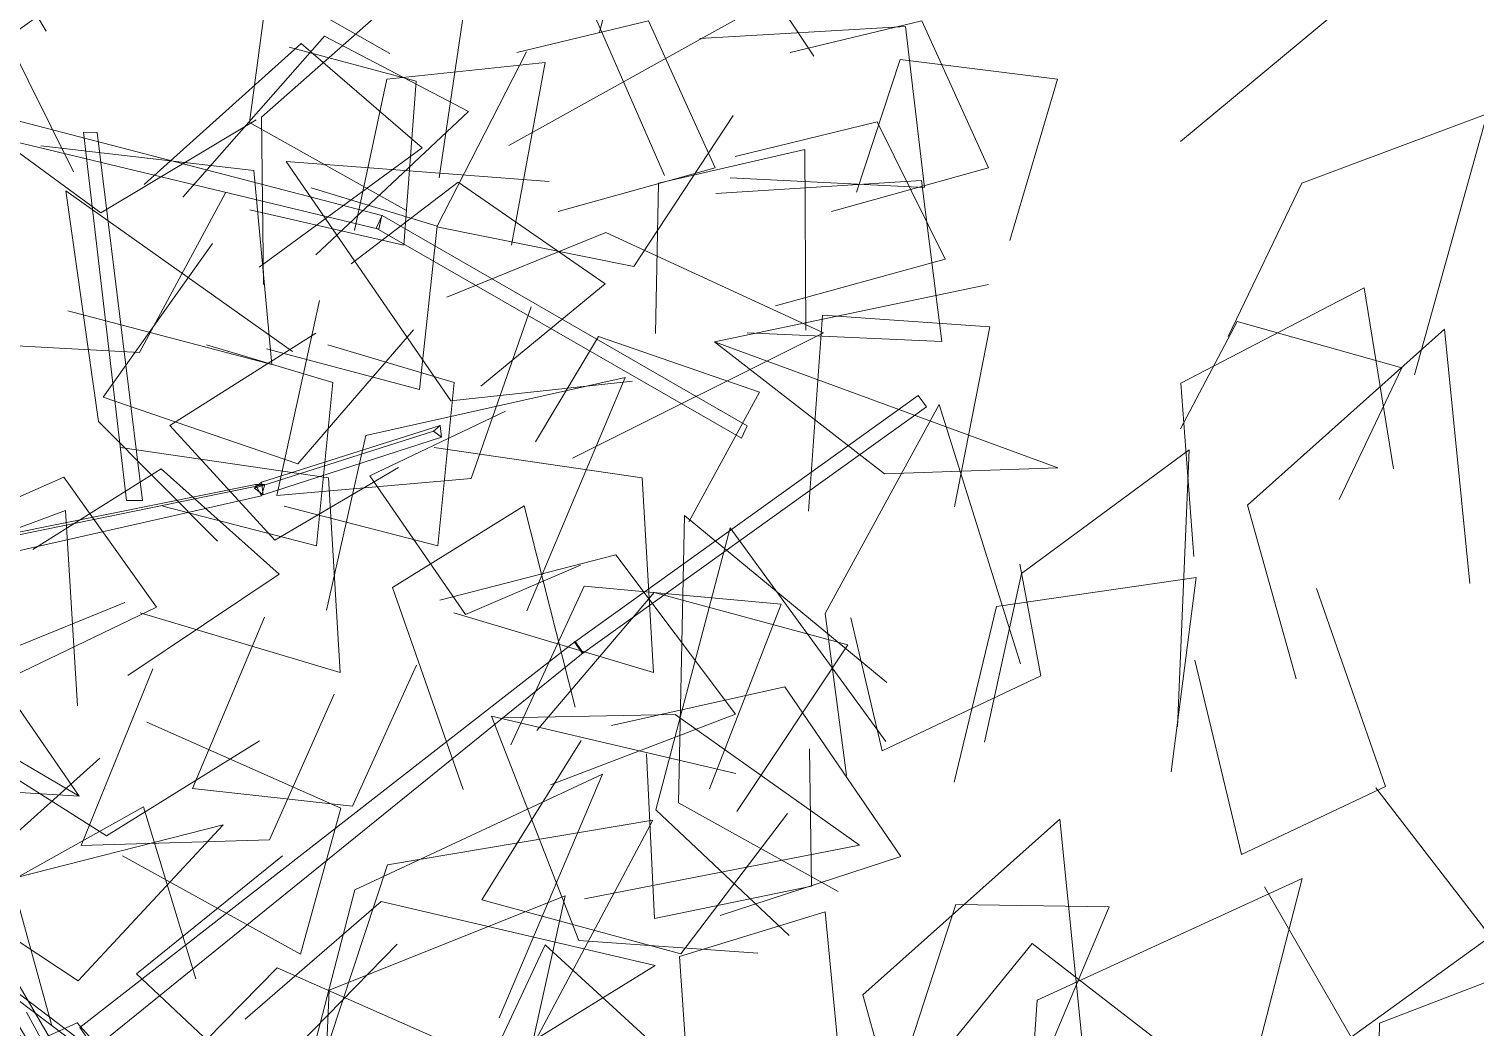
# Model space of a CAD drawing. Extents: x -191 to -12, y -149 to 43.
# Drawn here: x -90.3 to -38.1, y -71.9 to -35.9 of the extents above; entities that cross this region are included whole.
import ezdxf

# ---------------------------------------------------------------- set-up
doc = ezdxf.new("R2010")
doc.units = 0
doc.header["$LTSCALE"] = 96
doc.header["$MEASUREMENT"] = 0
doc.layers.add('A-FURN-MAIN-0', color=94, linetype='Continuous', lineweight=5)
doc.layers.add('A-FURN-MAIN-1', color=42, linetype='Continuous', lineweight=5)

msp = doc.modelspace()

# ---------------------------------------------------------------- linework, layer by layer
at = {"layer": 'A-FURN-MAIN-0'}
for points, invisible_edges in [([(-77.249, -36.796, 182.497), (-82.871, -33.6, 183.602), (-81.842, -26.321, 184.945)], 12), ([(-77.249, -36.796, 182.497), (-82.871, -33.6, 183.602), (-81.842, -26.321, 184.945)], 12), ([(-77.249, -36.796, 182.497), (-81.842, -26.321, 184.945), (-75.457, -29.129, 183.052)], 9), ([(-77.249, -36.796, 182.497), (-81.842, -26.321, 184.945), (-75.457, -29.129, 183.052)], 9), ([(-67.339, -41.204, 170.711), (-69.805, -35.537, 169.744), (-67.397, -28.672, 164.924)], 12), ([(-67.339, -41.204, 170.711), (-69.805, -35.537, 169.744), (-67.397, -28.672, 164.924)], 12), ([(-67.339, -41.204, 170.711), (-67.397, -28.672, 164.924), (-61.94, -36.898, 167.24)], 9), ([(-67.339, -41.204, 170.711), (-67.397, -28.672, 164.924), (-61.94, -36.898, 167.24)], 9), ([(-74.933, -35.884, 156.609), (-68.01, -29.566, 149.986), (-69.678, -36.03, 153.644)], 9), ([(-74.933, -35.884, 156.609), (-68.01, -29.566, 149.986), (-69.678, -36.03, 153.644)], 9), ([(-94.918, -39.141, 182.085), (-92.465, -31.26, 175.217), (-89.645, -35.996, 179.643)], 9), ([(-94.918, -39.141, 182.085), (-92.465, -31.26, 175.217), (-89.645, -35.996, 179.643)], 9), ([(-76.672, -42.451, 173.956), (-82.312, -39.284, 175.053), (-81.322, -32.001, 176.405)], 12), ([(-76.672, -42.451, 173.956), (-82.312, -39.284, 175.053), (-81.322, -32.001, 176.405)], 12), ([(-81.8, -45.128, 275.952), (-81.875, -39.094, 273.072), (-74.133, -32.268, 275.307)], 12), ([(-81.8, -45.128, 275.952), (-81.875, -39.094, 273.072), (-74.133, -32.268, 275.307)], 12), ([(-81.8, -45.128, 275.952), (-74.133, -32.268, 275.307), (-75.46, -41.289, 278.498)], 9), ([(-81.8, -45.128, 275.952), (-74.133, -32.268, 275.307), (-75.46, -41.289, 278.498)], 9), ([(-76.672, -42.451, 173.956), (-81.322, -32.001, 176.405), (-74.92, -34.774, 174.521)], 9), ([(-76.672, -42.451, 173.956), (-81.322, -32.001, 176.405), (-74.92, -34.774, 174.521)], 9), ([(-54.026, -35.306, 173.446), (-40.949, -33.522, 169.404), (-48.716, -39.974, 170.322)], 9), ([(-54.026, -35.306, 173.446), (-40.949, -33.522, 169.404), (-48.716, -39.974, 170.322)], 9), ([(-82.07, -39.194, 174.352), (-93.701, -38.131, 174.991), (-87.965, -34.032, 173.402)], 9), ([(-82.07, -39.194, 174.352), (-93.701, -38.131, 174.991), (-87.965, -34.032, 173.402)], 9), ([(-77.969, -34.389, 141.293), (-64.195, -35.257, 141.034), (-72.951, -40.115, 142.627)], 9), ([(-77.969, -34.389, 141.293), (-64.195, -35.257, 141.034), (-72.951, -40.115, 142.627)], 9), ([(-72.662, -36.768, 203.402), (-67.91, -35.614, 200.062), (-65.501, -40.92, 196.562)], 12), ([(-72.662, -36.768, 203.402), (-67.91, -35.614, 200.062), (-65.501, -40.92, 196.562)], 12), ([(-66.062, -36.252, 181.176), (-58.642, -35.828, 179.017), (-57.947, -41.635, 175.104)], 12), ([(-66.062, -36.252, 181.176), (-58.642, -35.828, 179.017), (-57.947, -41.635, 175.104)], 12), ([(-62.801, -36.768, 287.815), (-58.049, -35.614, 284.476), (-55.64, -40.92, 280.976)], 12), ([(-62.801, -36.768, 287.815), (-58.049, -35.614, 284.476), (-55.64, -40.92, 280.976)], 12), ([(-94.154, -43.795, 174.311), (-91.109, -36.124, 167.442), (-88.658, -41.064, 171.865)], 9), ([(-94.154, -43.795, 174.311), (-91.109, -36.124, 167.442), (-88.658, -41.064, 171.865)], 9), ([(-86.107, -41.529, 265.864), (-80.438, -36.441, 264.491), (-76.083, -40.198, 260.437)], 12), ([(-86.107, -41.529, 265.864), (-80.438, -36.441, 264.491), (-76.083, -40.198, 260.437)], 12), ([(-84.716, -41.984, 273.833), (-79.599, -36.178, 273.752), (-74.403, -38.892, 269.859)], 12), ([(-84.716, -41.984, 273.833), (-79.599, -36.178, 273.752), (-74.403, -38.892, 269.859)], 12), ([(-66.062, -36.252, 181.176), (-57.947, -41.635, 175.104), (-64.964, -41.287, 178.034)], 9), ([(-66.062, -36.252, 181.176), (-57.947, -41.635, 175.104), (-64.964, -41.287, 178.034)], 9), ([(-80.871, -36.573, 185.928), (-76.733, -43.717, 179.062), (-82.293, -42.436, 183.236)], 9), ([(-80.871, -36.573, 185.928), (-76.733, -43.717, 179.062), (-82.293, -42.436, 183.236)], 9), ([(-80.871, -36.573, 185.928), (-76.291, -37.8, 182.379), (-76.733, -43.717, 179.062)], 12), ([(-80.871, -36.573, 185.928), (-76.291, -37.8, 182.379), (-76.733, -43.717, 179.062)], 12), ([(-64.85, -39.03, 173.567), (-75.545, -43.057, 176.062), (-72.317, -36.735, 174.701)], 9), ([(-64.85, -39.03, 173.567), (-75.545, -43.057, 176.062), (-72.317, -36.735, 174.701)], 9), ([(-72.662, -36.768, 203.402), (-65.501, -40.92, 196.562), (-71.172, -42.501, 200.476)], 9), ([(-72.662, -36.768, 203.402), (-65.501, -40.92, 196.562), (-71.172, -42.501, 200.476)], 9), ([(-62.801, -36.768, 287.815), (-55.64, -40.92, 280.976), (-61.311, -42.501, 284.889)], 9), ([(-62.801, -36.768, 287.815), (-55.64, -40.92, 280.976), (-61.311, -42.501, 284.889)], 9), ([(-60.411, -41.799, 169.244), (-58.828, -37.014, 166.134), (-53.155, -37.726, 162.458)], 12), ([(-60.411, -41.799, 169.244), (-58.828, -37.014, 166.134), (-53.155, -37.726, 162.458)], 12), ([(-78.514, -43.19, 179.303), (-77.354, -37.721, 177.351), (-71.643, -37.12, 173.714)], 12), ([(-78.514, -43.19, 179.303), (-71.643, -37.12, 173.714), (-72.85, -43.719, 175.944)], 9), ([(-78.514, -43.19, 179.303), (-77.354, -37.721, 177.351), (-71.643, -37.12, 173.714)], 12), ([(-78.514, -43.19, 179.303), (-71.643, -37.12, 173.714), (-72.85, -43.719, 175.944)], 9), ([(-60.411, -41.799, 169.244), (-53.155, -37.726, 162.458), (-54.875, -43.543, 166.088)], 9), ([(-60.411, -41.799, 169.244), (-53.155, -37.726, 162.458), (-54.875, -43.543, 166.088)], 9), ([(-82.07, -39.194, 174.352), (-87.668, -42.541, 175.065), (-93.701, -38.131, 174.991)], 12), ([(-82.07, -39.194, 174.352), (-87.668, -42.541, 175.065), (-93.701, -38.131, 174.991)], 12), ([(-84.716, -41.984, 273.833), (-74.403, -38.892, 269.859), (-79.909, -44.059, 270.831)], 9), ([(-84.716, -41.984, 273.833), (-74.403, -38.892, 269.859), (-79.909, -44.059, 270.831)], 9), ([(-64.85, -39.03, 173.567), (-68.438, -44.481, 174.244), (-75.545, -43.057, 176.062)], 12), ([(-64.85, -39.03, 173.567), (-68.438, -44.481, 174.244), (-75.545, -43.057, 176.062)], 12), ([(-46.999, -47.005, 141.077), (-44.337, -41.471, 139.885), (-37.652, -38.97, 134.863)], 12), ([(-46.999, -47.005, 141.077), (-37.652, -38.97, 134.863), (-40.274, -48.395, 137.529)], 9), ([(-46.999, -47.005, 141.077), (-44.337, -41.471, 139.885), (-37.652, -38.97, 134.863)], 12), ([(-46.999, -47.005, 141.077), (-37.652, -38.97, 134.863), (-40.274, -48.395, 137.529)], 9), ([(-64.787, -40.515, 210.928), (-59.657, -39.267, 208.246), (-57.202, -44.223, 204.295)], 12), ([(-64.787, -40.515, 210.928), (-59.657, -39.267, 208.246), (-57.202, -44.223, 204.295)], 12), ([(-89.843, -40.134, 140.427), (-82.157, -41.017, 140.672), (-81.508, -48.023, 140.541)], 12), ([(-89.843, -40.134, 140.427), (-81.508, -48.023, 140.541), (-88.869, -46.086, 140.667)], 9), ([(-89.843, -40.134, 140.427), (-82.157, -41.017, 140.672), (-81.508, -48.023, 140.541)], 12), ([(-89.843, -40.134, 140.427), (-81.508, -48.023, 140.541), (-88.869, -46.086, 140.667)], 9), ([(-83.174, -41.83, 184.046), (-93.478, -47.199, 185.395), (-90.812, -40.483, 185.517)], 9), ([(-83.174, -41.83, 184.046), (-93.478, -47.199, 185.395), (-90.812, -40.483, 185.517)], 9), ([(-86.107, -41.529, 265.864), (-76.083, -40.198, 260.437), (-81.956, -44.506, 262.649)], 9), ([(-86.107, -41.529, 265.864), (-76.083, -40.198, 260.437), (-81.956, -44.506, 262.649)], 9), ([(-68.483, -48.621, 171.567), (-75.049, -49.334, 172.61), (-80.983, -40.698, 173.921)], 12), ([(-68.483, -48.621, 171.567), (-80.983, -40.698, 173.921), (-71.494, -41.419, 172.264)], 9), ([(-68.483, -48.621, 171.567), (-75.049, -49.334, 172.61), (-80.983, -40.698, 173.921)], 12), ([(-68.483, -48.621, 171.567), (-80.983, -40.698, 173.921), (-71.494, -41.419, 172.264)], 9), ([(-67.662, -46.896, 165.414), (-67.545, -41.476, 163.033), (-62.269, -40.257, 158.924)], 12), ([(-67.662, -46.896, 165.414), (-62.269, -40.257, 158.924), (-62.23, -46.776, 161.656)], 9), ([(-67.662, -46.896, 165.414), (-67.545, -41.476, 163.033), (-62.269, -40.257, 158.924)], 12), ([(-67.662, -46.896, 165.414), (-62.269, -40.257, 158.924), (-62.23, -46.776, 161.656)], 9), ([(-64.787, -40.515, 210.928), (-57.202, -44.223, 204.295), (-63.327, -45.905, 207.397)], 9), ([(-64.787, -40.515, 210.928), (-57.202, -44.223, 204.295), (-63.327, -45.905, 207.397)], 9), ([(-80.086, -41.649, 178.695), (-76.17, -48.917, 171.829), (-81.697, -47.456, 175.987)], 9), ([(-80.086, -41.649, 178.695), (-76.17, -48.917, 171.829), (-81.697, -47.456, 175.987)], 9), ([(-80.086, -41.649, 178.695), (-75.539, -43.025, 175.158), (-76.17, -48.917, 171.829)], 12), ([(-80.086, -41.649, 178.695), (-75.539, -43.025, 175.158), (-76.17, -48.917, 171.829)], 12), ([(-78.643, -44.382, 171.632), (-74.782, -41.444, 168.236), (-69.477, -45.11, 166.087)], 12), ([(-78.643, -44.382, 171.632), (-74.782, -41.444, 168.236), (-69.477, -45.11, 166.087)], 12), ([(-65.486, -41.849, 172.656), (-58.063, -41.384, 170.511), (-57.332, -47.184, 166.593)], 12), ([(-65.486, -41.849, 172.656), (-58.063, -41.384, 170.511), (-57.332, -47.184, 166.593)], 12), ([(-83.174, -41.83, 184.046), (-86.275, -47.58, 183.441), (-93.478, -47.199, 185.395)], 12), ([(-83.174, -41.83, 184.046), (-86.275, -47.58, 183.441), (-93.478, -47.199, 185.395)], 12), ([(-83.466, -54.389, 179.499), (-87.76, -50.073, 180.938), (-88.94, -41.749, 178.599)], 12), ([(-83.466, -54.389, 179.499), (-88.94, -41.749, 178.599), (-80.761, -47.554, 177.108)], 9), ([(-83.466, -54.389, 179.499), (-87.76, -50.073, 180.938), (-88.94, -41.749, 178.599)], 12), ([(-83.466, -54.389, 179.499), (-88.94, -41.749, 178.599), (-80.761, -47.554, 177.108)], 9), ([(-65.486, -41.849, 172.656), (-57.332, -47.184, 166.593), (-64.356, -46.875, 169.511)], 9), ([(-65.486, -41.849, 172.656), (-57.332, -47.184, 166.593), (-64.356, -46.875, 169.511)], 9), ([(-75.184, -45.59, 279.567), (-69.447, -43.255, 280.442), (-61.59, -46.875, 281.588)], 12), ([(-75.184, -45.59, 279.567), (-69.447, -43.255, 280.442), (-61.59, -46.875, 281.588)], 12), ([(-76.394, -46.768, 159.175), (-87.588, -49.202, 161.539), (-83.647, -43.652, 159.113)], 9), ([(-76.394, -46.768, 159.175), (-87.588, -49.202, 161.539), (-83.647, -43.652, 159.113)], 9), ([(-78.643, -44.382, 171.632), (-69.477, -45.11, 166.087), (-73.966, -48.796, 170.116)], 9), ([(-78.643, -44.382, 171.632), (-69.477, -45.11, 166.087), (-73.966, -48.796, 170.116)], 9), ([(-53.144, -51.75, 214.496), (-65.527, -47.198, 210.436), (-55.644, -45.138, 211.368)], 8), ([(-53.144, -51.75, 214.496), (-65.527, -47.198, 210.436), (-55.644, -45.138, 211.368)], 8), ([(-48.236, -54.942, 166.615), (-48.707, -48.693, 168.559), (-42.081, -45.252, 168.86)], 12), ([(-48.236, -54.942, 166.615), (-48.707, -48.693, 168.559), (-42.081, -45.252, 168.86)], 12), ([(-48.236, -54.942, 166.615), (-42.081, -45.252, 168.86), (-41.034, -51.781, 165.944)], 9), ([(-48.236, -54.942, 166.615), (-42.081, -45.252, 168.86), (-41.034, -51.781, 165.944)], 9), ([(-72.148, -45.935, 170.415), (-81.323, -52.746, 172.915), (-79.785, -45.704, 172.4)], 9), ([(-72.148, -45.935, 170.415), (-81.323, -52.746, 172.915), (-79.785, -45.704, 172.4)], 9), ([(-75.184, -45.59, 279.567), (-61.59, -46.875, 281.588), (-70.656, -51.402, 281.904)], 9), ([(-75.184, -45.59, 279.567), (-61.59, -46.875, 281.588), (-70.656, -51.402, 281.904)], 9), ([(-72.148, -45.935, 170.415), (-74.304, -52.132, 170.425), (-81.323, -52.746, 172.915)], 12), ([(-72.148, -45.935, 170.415), (-74.304, -52.132, 170.425), (-81.323, -52.746, 172.915)], 12), ([(-62.135, -53.306, 171.814), (-61.631, -46.233, 168.713), (-55.599, -46.665, 165.115)], 12), ([(-62.135, -53.306, 171.814), (-61.631, -46.233, 168.713), (-55.599, -46.665, 165.115)], 12), ([(-76.394, -46.768, 159.175), (-80.559, -51.599, 160.713), (-87.588, -49.202, 161.539)], 12), ([(-76.394, -46.768, 159.175), (-80.559, -51.599, 160.713), (-87.588, -49.202, 161.539)], 12), ([(-76.934, -51.732, 207.747), (-85.179, -50.219, 201.037), (-79.91, -46.892, 204.374)], 9), ([(-76.934, -51.732, 207.747), (-85.179, -50.219, 201.037), (-79.91, -46.892, 204.374)], 9), ([(-62.135, -53.306, 171.814), (-55.599, -46.665, 165.115), (-56.863, -53.159, 168.881)], 9), ([(-62.135, -53.306, 171.814), (-55.599, -46.665, 165.115), (-56.863, -53.159, 168.881)], 9), ([(-48.712, -50.341, 171.467), (-46.672, -46.469, 167.479), (-40.73, -48.14, 164.632)], 12), ([(-48.712, -50.341, 171.467), (-46.672, -46.469, 167.479), (-40.73, -48.14, 164.632)], 12), ([(-44.539, -59.36, 186.052), (-46.298, -53.088, 187.559), (-39.191, -46.743, 192.116)], 12), ([(-44.539, -59.36, 186.052), (-46.298, -53.088, 187.559), (-39.191, -46.743, 192.116)], 12), ([(-44.539, -59.36, 186.052), (-39.191, -46.743, 192.116), (-38.268, -55.924, 189.257)], 9), ([(-44.539, -59.36, 186.052), (-39.191, -46.743, 192.116), (-38.268, -55.924, 189.257)], 9), ([(-83.857, -47.314, 236.556), (-79.892, -54.556, 229.691), (-85.434, -53.127, 233.84)], 9), ([(-83.857, -47.314, 236.556), (-79.892, -54.556, 229.691), (-85.434, -53.127, 233.84)], 9), ([(-83.857, -47.314, 236.556), (-79.297, -48.663, 233.027), (-79.892, -54.556, 229.691)], 12), ([(-83.857, -47.314, 236.556), (-79.297, -48.663, 233.027), (-79.892, -54.556, 229.691)], 12), ([(-79.477, -47.314, 170.143), (-75.512, -54.556, 163.279), (-81.054, -53.127, 167.428)], 9), ([(-79.477, -47.314, 170.143), (-75.512, -54.556, 163.279), (-81.054, -53.127, 167.428)], 9), ([(-79.477, -47.314, 170.143), (-74.917, -48.663, 166.614), (-75.512, -54.556, 163.279)], 12), ([(-79.477, -47.314, 170.143), (-74.917, -48.663, 166.614), (-75.512, -54.556, 163.279)], 12), ([(-71.982, -50.812, 155.975), (-69.713, -47.01, 152.043), (-63.909, -49.016, 149.128)], 12), ([(-71.982, -50.812, 155.975), (-69.713, -47.01, 152.043), (-63.909, -49.016, 149.128)], 12), ([(-53.144, -51.75, 214.496), (-59.396, -51.968, 214.412), (-65.527, -47.198, 210.436)], 12), ([(-53.144, -51.75, 214.496), (-59.396, -51.968, 214.412), (-65.527, -47.198, 210.436)], 12), ([(-79.525, -56.877, 315.388), (-78.113, -50.584, 317.15), (-68.754, -48.492, 321.573)], 12), ([(-79.525, -56.877, 315.388), (-68.754, -48.492, 321.573), (-72.297, -56.906, 318.415)], 9), ([(-79.525, -56.877, 315.388), (-78.113, -50.584, 317.15), (-68.754, -48.492, 321.573)], 12), ([(-79.525, -56.877, 315.388), (-68.754, -48.492, 321.573), (-72.297, -56.906, 318.415)], 9), ([(-48.712, -50.341, 171.467), (-40.73, -48.14, 164.632), (-42.994, -52.887, 169.355)], 9), ([(-48.712, -50.341, 171.467), (-40.73, -48.14, 164.632), (-42.994, -52.887, 169.355)], 9), ([(-71.982, -50.812, 155.975), (-63.909, -49.016, 149.128), (-66.455, -53.689, 153.781)], 9), ([(-71.982, -50.812, 155.975), (-63.909, -49.016, 149.128), (-66.455, -53.689, 153.781)], 9), ([(-60.77, -62.841, 171.369), (-61.537, -56.998, 173.466), (-57.423, -49.46, 171.91)], 12), ([(-60.77, -62.841, 171.369), (-61.537, -56.998, 173.466), (-57.423, -49.46, 171.91)], 12), ([(-60.77, -62.841, 171.369), (-57.423, -49.46, 171.91), (-54.482, -58.821, 169.357)], 9), ([(-60.77, -62.841, 171.369), (-57.423, -49.46, 171.91), (-54.482, -58.821, 169.357)], 9), ([(-70.367, -55.258, 211.273), (-77.97, -52.032, 204.411), (-73.075, -49.699, 208.947)], 9), ([(-70.367, -55.258, 211.273), (-77.97, -52.032, 204.411), (-73.075, -49.699, 208.947)], 9), ([(-76.934, -51.732, 207.747), (-81.395, -54.362, 204.874), (-85.179, -50.219, 201.037)], 12), ([(-76.934, -51.732, 207.747), (-81.395, -54.362, 204.874), (-85.179, -50.219, 201.037)], 12), ([(-86.96, -51.012, 276.982), (-79.452, -52.111, 278.507), (-79.042, -59.132, 278.734)], 12), ([(-86.96, -51.012, 276.982), (-79.042, -59.132, 278.734), (-86.252, -56.975, 277.589)], 9), ([(-86.96, -51.012, 276.982), (-79.452, -52.111, 278.507), (-79.042, -59.132, 278.734)], 12), ([(-86.96, -51.012, 276.982), (-79.042, -59.132, 278.734), (-86.252, -56.975, 277.589)], 9), ([(-75.645, -51.012, 255.452), (-68.137, -52.111, 256.978), (-67.727, -59.132, 257.204)], 12), ([(-75.645, -51.012, 255.452), (-67.727, -59.132, 257.204), (-74.937, -56.975, 256.06)], 9), ([(-75.645, -51.012, 255.452), (-68.137, -52.111, 256.978), (-67.727, -59.132, 257.204)], 12), ([(-75.645, -51.012, 255.452), (-67.727, -59.132, 257.204), (-74.937, -56.975, 256.06)], 9), ([(-55.787, -61.643, 151.058), (-54.454, -55.555, 150.519), (-48.397, -51.092, 146.098)], 12), ([(-55.787, -61.643, 151.058), (-48.397, -51.092, 146.098), (-48.825, -61.087, 147.745)], 9), ([(-55.787, -61.643, 151.058), (-54.454, -55.555, 150.519), (-48.397, -51.092, 146.098)], 12), ([(-55.787, -61.643, 151.058), (-48.397, -51.092, 146.098), (-48.825, -61.087, 147.745)], 9), ([(-93.614, -54.125, 261.749), (-89.006, -52.08, 258.642), (-85.668, -56.773, 255.03)], 12), ([(-93.614, -54.125, 261.749), (-89.006, -52.08, 258.642), (-85.668, -56.773, 255.03)], 12), ([(-90.132, -54.694, 267.424), (-85.501, -51.782, 265.156), (-81.242, -55.586, 261.469)], 12), ([(-90.132, -54.694, 267.424), (-85.501, -51.782, 265.156), (-81.242, -55.586, 261.469)], 12), ([(-70.367, -55.258, 211.273), (-74.508, -57.041, 207.433), (-77.97, -52.032, 204.411)], 12), ([(-70.367, -55.258, 211.273), (-74.508, -57.041, 207.433), (-77.97, -52.032, 204.411)], 12), ([(-74.595, -63.356, 175.543), (-77.153, -56.063, 175.117), (-72.4, -53.119, 170.844)], 12), ([(-74.595, -63.356, 175.543), (-77.153, -56.063, 175.117), (-72.4, -53.119, 170.844)], 12), ([(-74.595, -63.356, 175.543), (-72.4, -53.119, 170.844), (-70.554, -60.38, 172.19)], 9), ([(-74.595, -63.356, 175.543), (-72.4, -53.119, 170.844), (-70.554, -60.38, 172.19)], 9), ([(-96.091, -62.055, 293.163), (-95.917, -55.851, 291.035), (-88.952, -53.29, 290.158)], 12), ([(-96.091, -62.055, 293.163), (-88.952, -53.29, 290.158), (-88.52, -60.328, 291.744)], 9), ([(-96.091, -62.055, 293.163), (-95.917, -55.851, 291.035), (-88.952, -53.29, 290.158)], 12), ([(-96.091, -62.055, 293.163), (-88.952, -53.29, 290.158), (-88.52, -60.328, 291.744)], 9), ([(-61.068, -67.028, 151.46), (-66.829, -63.836, 152.61), (-66.615, -53.47, 154.618)], 12), ([(-61.068, -67.028, 151.46), (-66.829, -63.836, 152.61), (-66.615, -53.47, 154.618)], 12), ([(-61.068, -67.028, 151.46), (-66.615, -53.47, 154.618), (-59.311, -59.491, 152.692)], 9), ([(-61.068, -67.028, 151.46), (-66.615, -53.47, 154.618), (-59.311, -59.491, 152.692)], 9), ([(-93.614, -54.125, 261.749), (-85.668, -56.773, 255.03), (-91.132, -59.41, 258.659)], 9), ([(-93.614, -54.125, 261.749), (-85.668, -56.773, 255.03), (-91.132, -59.41, 258.659)], 9), ([(-62.84, -68.625, 142.174), (-67.65, -64.086, 143.157), (-64.964, -53.916, 144.094)], 12), ([(-62.84, -68.625, 142.174), (-67.65, -64.086, 143.157), (-64.964, -53.916, 144.094)], 12), ([(-62.84, -68.625, 142.174), (-64.964, -53.916, 144.094), (-59.342, -61.625, 142.584)], 9), ([(-62.84, -68.625, 142.174), (-64.964, -53.916, 144.094), (-59.342, -61.625, 142.584)], 9), ([(-90.132, -54.694, 267.424), (-81.242, -55.586, 261.469), (-86.701, -59.241, 264.078)], 9), ([(-90.132, -54.694, 267.424), (-81.242, -55.586, 261.469), (-86.701, -59.241, 264.078)], 9), ([(-75.434, -56.52, 212.316), (-69.095, -54.889, 212.768), (-64.773, -60.629, 214.821)], 12), ([(-75.434, -56.52, 212.316), (-69.095, -54.889, 212.768), (-64.773, -60.629, 214.821)], 12), ([(-54.517, -55.221, 164.058), (-59.482, -61.956, 157.33), (-60.61, -57.164, 162.402)], 9), ([(-54.517, -55.221, 164.058), (-59.482, -61.956, 157.33), (-60.61, -57.164, 162.402)], 9), ([(-54.517, -55.221, 164.058), (-53.75, -59.256, 159.792), (-59.482, -61.956, 157.33)], 12), ([(-54.517, -55.221, 164.058), (-53.75, -59.256, 159.792), (-59.482, -61.956, 157.33)], 12), ([(-56.877, -63.085, 165.077), (-55.356, -56.755, 165.892), (-48.147, -55.707, 167.56)], 12), ([(-56.877, -63.085, 165.077), (-48.147, -55.707, 167.56), (-49.05, -62.711, 166.026)], 9), ([(-56.877, -63.085, 165.077), (-55.356, -56.755, 165.892), (-48.147, -55.707, 167.56)], 12), ([(-56.877, -63.085, 165.077), (-48.147, -55.707, 167.56), (-49.05, -62.711, 166.026)], 9), ([(-100.262, -56.689, 179.552), (-93.669, -56.037, 180.448), (-88.449, -63.589, 185.668)], 12), ([(-100.262, -56.689, 179.552), (-93.669, -56.037, 180.448), (-88.449, -63.589, 185.668)], 12), ([(-72.876, -61.742, 172.009), (-70.234, -56.011, 170.215), (-63.127, -56.671, 168.001)], 12), ([(-72.876, -61.742, 172.009), (-70.234, -56.011, 170.215), (-63.127, -56.671, 168.001)], 12), ([(-71.936, -61.218, 181.694), (-67.709, -56.239, 181.066), (-60.715, -58.138, 182.888)], 12), ([(-71.936, -61.218, 181.694), (-67.709, -56.239, 181.066), (-60.715, -58.138, 182.888)], 12), ([(-43.811, -56.095, 164.571), (-46.511, -65.701, 158.903), (-48.199, -58.69, 161.34)], 9), ([(-43.811, -56.095, 164.571), (-46.511, -65.701, 158.903), (-48.199, -58.69, 161.34)], 9), ([(-43.811, -56.095, 164.571), (-41.313, -63.241, 162.959), (-46.511, -65.701, 158.903)], 12), ([(-43.811, -56.095, 164.571), (-41.313, -63.241, 162.959), (-46.511, -65.701, 158.903)], 12), ([(-100.262, -56.689, 179.552), (-88.449, -63.589, 185.668), (-97.839, -63.03, 183.468)], 8), ([(-100.262, -56.689, 179.552), (-88.449, -63.589, 185.668), (-97.839, -63.03, 183.468)], 8), ([(-81.948, -61.592, 177.808), (-95.302, -60.068, 184.434), (-86.809, -56.606, 181.403)], 9), ([(-81.948, -61.592, 177.808), (-95.302, -60.068, 184.434), (-86.809, -56.606, 181.403)], 9), ([(-75.434, -56.52, 212.316), (-64.773, -60.629, 214.821), (-71.448, -63.182, 213.744)], 9), ([(-75.434, -56.52, 212.316), (-64.773, -60.629, 214.821), (-71.448, -63.182, 213.744)], 9), ([(-72.876, -61.742, 172.009), (-63.127, -56.671, 168.001), (-65.714, -63.33, 169.094)], 9), ([(-72.876, -61.742, 172.009), (-63.127, -56.671, 168.001), (-65.714, -63.33, 169.094)], 9), ([(-76.284, -58.868, 177.044), (-84.365, -63.311, 171.545), (-81.766, -57.133, 173.79)], 9), ([(-76.284, -58.868, 177.044), (-84.365, -63.311, 171.545), (-81.766, -57.133, 173.79)], 9), ([(-71.936, -61.218, 181.694), (-60.715, -58.138, 182.888), (-64.727, -64.148, 183.02)], 9), ([(-71.936, -61.218, 181.694), (-60.715, -58.138, 182.888), (-64.727, -64.148, 183.02)], 9), ([(-76.284, -58.868, 177.044), (-78.596, -63.954, 175.082), (-84.365, -63.311, 171.545)], 12), ([(-76.284, -58.868, 177.044), (-78.596, -63.954, 175.082), (-84.365, -63.311, 171.545)], 12), ([(-79.251, -59.907, 170.578), (-88.383, -65.367, 169.134), (-85.792, -59.004, 170.795)], 9), ([(-79.251, -59.907, 170.578), (-88.383, -65.367, 169.134), (-85.792, -59.004, 170.795)], 9), ([(-79.251, -59.907, 170.578), (-81.589, -65.171, 169.198), (-88.383, -65.367, 169.134)], 12), ([(-79.251, -59.907, 170.578), (-81.589, -65.171, 169.198), (-88.383, -65.367, 169.134)], 12), ([(-69.24, -61.048, 214.628), (-62.991, -59.652, 216.06), (-58.808, -65.77, 217.015)], 12), ([(-69.24, -61.048, 214.628), (-62.991, -59.652, 216.06), (-58.808, -65.77, 217.015)], 12), ([(-81.948, -61.592, 177.808), (-87.466, -65.025, 179.379), (-95.302, -60.068, 184.434)], 12), ([(-81.948, -61.592, 177.808), (-87.466, -65.025, 179.379), (-95.302, -60.068, 184.434)], 12), ([(-86.015, -60.928, 313.444), (-80.471, -69.296, 307.882), (-86.891, -65.747, 309.919)], 9), ([(-86.015, -60.928, 313.444), (-80.471, -69.296, 307.882), (-86.891, -65.747, 309.919)], 9), ([(-86.015, -60.928, 313.444), (-79.013, -64.022, 312.306), (-80.471, -69.296, 307.882)], 12), ([(-86.015, -60.928, 313.444), (-79.013, -64.022, 312.306), (-80.471, -69.296, 307.882)], 12), ([(-63.965, -69.257, 168.986), (-70.42, -68.801, 170.666), (-73.579, -60.707, 176.668)], 12), ([(-63.965, -69.257, 168.986), (-73.579, -60.707, 176.668), (-64.757, -62.778, 173.322)], 9), ([(-63.965, -69.257, 168.986), (-70.42, -68.801, 170.666), (-73.579, -60.707, 176.668)], 12), ([(-63.965, -69.257, 168.986), (-73.579, -60.707, 176.668), (-64.757, -62.778, 173.322)], 9), ([(-73.129, -60.768, 316.387), (-66.947, -60.651, 317.34), (-60.292, -65.364, 314.232)], 12), ([(-73.129, -60.768, 316.387), (-66.947, -60.651, 317.34), (-60.292, -65.364, 314.232)], 12), ([(-73.129, -60.768, 316.387), (-60.292, -65.364, 314.232), (-70.215, -67.294, 313.442)], 9), ([(-73.129, -60.768, 316.387), (-60.292, -65.364, 314.232), (-70.215, -67.294, 313.442)], 9), ([(-69.24, -61.048, 214.628), (-58.808, -65.77, 217.015), (-65.321, -67.9, 214.72)], 9), ([(-69.24, -61.048, 214.628), (-58.808, -65.77, 217.015), (-65.321, -67.9, 214.72)], 9), ([(-62.896, -64.215, 174.57), (-73.922, -67.337, 176.917), (-70.337, -61.584, 174.412)], 9), ([(-62.896, -64.215, 174.57), (-73.922, -67.337, 176.917), (-70.337, -61.584, 174.412)], 9), ([(-62.102, -61.887, 160.914), (-67.693, -68.011, 154.092), (-67.977, -62.06, 157.897)], 9), ([(-62.102, -61.887, 160.914), (-67.693, -68.011, 154.092), (-67.977, -62.06, 157.897)], 9), ([(-62.102, -61.887, 160.914), (-62.029, -66.836, 157.663), (-67.693, -68.011, 154.092)], 12), ([(-62.102, -61.887, 160.914), (-62.029, -66.836, 157.663), (-67.693, -68.011, 154.092)], 12), ([(-83.263, -64.622, 212.82), (-93.216, -67.156, 207.699), (-87.703, -62.227, 209.506)], 8), ([(-83.263, -64.622, 212.82), (-93.216, -67.156, 207.699), (-87.703, -62.227, 209.506)], 8), ([(-80.135, -73.225, 289.101), (-78.51, -66.971, 287.383), (-69.572, -62.795, 291.153)], 12), ([(-80.135, -73.225, 289.101), (-69.572, -62.795, 291.153), (-73.3, -71.594, 292.569)], 9), ([(-80.135, -73.225, 289.101), (-78.51, -66.971, 287.383), (-69.572, -62.795, 291.153)], 12), ([(-80.135, -73.225, 289.101), (-69.572, -62.795, 291.153), (-73.3, -71.594, 292.569)], 9), ([(-41.661, -63.297, 162.856), (-42.552, -72.293, 155.787), (-45.68, -66.864, 160.11)], 9), ([(-41.661, -63.297, 162.856), (-42.552, -72.293, 155.787), (-45.68, -66.864, 160.11)], 9), ([(-41.661, -63.297, 162.856), (-37.525, -68.661, 159.111), (-42.552, -72.293, 155.787)], 12), ([(-41.661, -63.297, 162.856), (-37.525, -68.661, 159.111), (-42.552, -72.293, 155.787)], 12), ([(-89.458, -71.834, 148.629), (-90.883, -66.632, 146.185), (-86.136, -63.979, 142.107)], 12), ([(-89.458, -71.834, 148.629), (-90.883, -66.632, 146.185), (-86.136, -63.979, 142.107)], 12), ([(-89.458, -71.834, 148.629), (-86.136, -63.979, 142.107), (-84.248, -70.184, 144.917)], 9), ([(-89.458, -71.834, 148.629), (-86.136, -63.979, 142.107), (-84.248, -70.184, 144.917)], 9), ([(-83.263, -64.622, 212.82), (-88.492, -70.253, 211.896), (-93.216, -67.156, 207.699)], 12), ([(-83.263, -64.622, 212.82), (-88.492, -70.253, 211.896), (-93.216, -67.156, 207.699)], 12), ([(-79.4, -72.34, 280.389), (-77.323, -66.066, 281.403), (-67.75, -64.462, 285.565)], 12), ([(-79.4, -72.34, 280.389), (-67.75, -64.462, 285.565), (-72.181, -72.771, 283.409)], 9), ([(-79.4, -72.34, 280.389), (-77.323, -66.066, 281.403), (-67.75, -64.462, 285.565)], 12), ([(-79.4, -72.34, 280.389), (-67.75, -64.462, 285.565), (-72.181, -72.771, 283.409)], 9), ([(-62.896, -64.215, 174.57), (-66.745, -69.281, 176.173), (-73.922, -67.337, 176.917)], 12), ([(-62.896, -64.215, 174.57), (-66.745, -69.281, 176.173), (-73.922, -67.337, 176.917)], 12), ([(-58.414, -77.035, 252.464), (-60.173, -70.763, 253.972), (-53.065, -64.418, 258.528)], 12), ([(-58.414, -77.035, 252.464), (-60.173, -70.763, 253.972), (-53.065, -64.418, 258.528)], 12), ([(-58.414, -77.035, 252.464), (-53.065, -64.418, 258.528), (-52.143, -73.599, 255.669)], 9), ([(-58.414, -77.035, 252.464), (-53.065, -64.418, 258.528), (-52.143, -73.599, 255.669)], 9), ([(-76.98, -68.932, 212.369), (-86.381, -70.002, 205.874), (-81.122, -65.74, 209.356)], 9), ([(-76.98, -68.932, 212.369), (-86.381, -70.002, 205.874), (-81.122, -65.74, 209.356)], 9), ([(-54.338, -77.55, 170.973), (-53.883, -70.951, 171.952), (-44.319, -66.568, 172.867)], 12), ([(-54.338, -77.55, 170.973), (-44.319, -66.568, 172.867), (-46.708, -75.807, 171.366)], 9), ([(-54.338, -77.55, 170.973), (-53.883, -70.951, 171.952), (-44.319, -66.568, 172.867)], 12), ([(-54.338, -77.55, 170.973), (-44.319, -66.568, 172.867), (-46.708, -75.807, 171.366)], 9), ([(-79.733, -77.004, 294.048), (-79.428, -70.588, 295.904), (-70.913, -67.183, 301.142)], 12), ([(-79.733, -77.004, 294.048), (-70.913, -67.183, 301.142), (-72.88, -75.997, 297.712)], 9), ([(-79.733, -77.004, 294.048), (-79.428, -70.588, 295.904), (-70.913, -67.183, 301.142)], 12), ([(-79.733, -77.004, 294.048), (-70.913, -67.183, 301.142), (-72.88, -75.997, 297.712)], 9), ([(-82.468, -71.635, 295.625), (-77.551, -67.392, 294.039), (-67.669, -69.697, 296.965)], 12), ([(-82.468, -71.635, 295.625), (-77.551, -67.392, 294.039), (-67.669, -69.697, 296.965)], 12), ([(-66.429, -74.694, 169.486), (-66.789, -69.378, 166.901), (-61.538, -67.77, 162.896)], 12), ([(-66.429, -74.694, 169.486), (-66.789, -69.378, 166.901), (-61.538, -67.77, 162.896)], 12), ([(-66.429, -74.694, 169.486), (-61.538, -67.77, 162.896), (-60.921, -74.15, 165.878)], 9), ([(-66.429, -74.694, 169.486), (-61.538, -67.77, 162.896), (-60.921, -74.15, 165.878)], 9), ([(-59.223, -74.846, 166.055), (-56.815, -67.499, 166.417), (-51.285, -67.581, 162.066)], 12), ([(-59.223, -74.846, 166.055), (-56.815, -67.499, 166.417), (-51.285, -67.581, 162.066)], 12), ([(-59.223, -74.846, 166.055), (-51.285, -67.581, 162.066), (-54.232, -74.574, 162.673)], 9), ([(-59.223, -74.846, 166.055), (-51.285, -67.581, 162.066), (-54.232, -74.574, 162.673)], 9), ([(-76.98, -68.932, 212.369), (-82.03, -74.098, 209.591), (-86.381, -70.002, 205.874)], 12), ([(-76.98, -68.932, 212.369), (-82.03, -74.098, 209.591), (-86.381, -70.002, 205.874)], 12), ([(-70.529, -80.373, 174.616), (-74.801, -75.706, 176.351), (-71.637, -68.961, 176.927)], 12), ([(-70.529, -80.373, 174.616), (-74.801, -75.706, 176.351), (-71.637, -68.961, 176.927)], 12), ([(-70.529, -80.373, 174.616), (-71.637, -68.961, 176.927), (-66.678, -73.492, 174.263)], 9), ([(-70.529, -80.373, 174.616), (-71.637, -68.961, 176.927), (-66.678, -73.492, 174.263)], 9), ([(-58.664, -74.544, 151.251), (-54.062, -68.913, 148.603), (-49.356, -72.551, 144.842)], 12), ([(-58.664, -74.544, 151.251), (-54.062, -68.913, 148.603), (-49.356, -72.551, 144.842)], 12), ([(-41.658, -78.131, 176.58), (-41.531, -71.781, 178.226), (-34.585, -69.112, 178.915)], 12), ([(-41.658, -78.131, 176.58), (-34.585, -69.112, 178.915), (-34.103, -75.854, 176.358)], 9), ([(-41.658, -78.131, 176.58), (-41.531, -71.781, 178.226), (-34.585, -69.112, 178.915)], 12), ([(-41.658, -78.131, 176.58), (-34.585, -69.112, 178.915), (-34.103, -75.854, 176.358)], 9), ([(-85.845, -74.384, 268.356), (-81.304, -69.791, 267.204), (-74.767, -72.674, 265.014)], 12), ([(-85.845, -74.384, 268.356), (-81.304, -69.791, 267.204), (-74.767, -72.674, 265.014)], 12), ([(-82.468, -71.635, 295.625), (-67.669, -69.697, 296.965), (-75.804, -74.714, 298.367)], 9), ([(-82.468, -71.635, 295.625), (-67.669, -69.697, 296.965), (-75.804, -74.714, 298.367)], 9), ([(-90.354, -71.381, 295.865), (-86.659, -78.15, 296.518), (-91.845, -82.746, 295.289)], 12), ([(-90.354, -71.381, 295.865), (-86.659, -78.15, 296.518), (-91.845, -82.746, 295.289)], 12), ([(-93.676, -74.089, 267.368), (-88.528, -71.766, 264.029), (-83.7, -77.122, 262.067)], 12), ([(-93.676, -74.089, 267.368), (-88.528, -71.766, 264.029), (-83.7, -77.122, 262.067)], 12)]:
    msp.add_3dface(points, dxfattribs=dict(at, invisible_edges=invisible_edges))
at = {"layer": 'A-FURN-MAIN-1'}
for points in [[(-99.416, -36.949, 186.076), (-99.619, -37.856, 186.178), (-77.641, -43.132, 204.419), (-77.532, -42.642, 204.364)], [(-99.416, -36.949, 186.076), (-99.619, -37.856, 186.178), (-77.641, -43.132, 204.419), (-77.532, -42.642, 204.364)], [(-86.741, -52.924, 167.336), (-86.165, -52.931, 167.382), (-87.804, -39.645, 187.378), (-88.302, -39.64, 187.338)], [(-86.741, -52.924, 167.336), (-86.165, -52.931, 167.382), (-87.804, -39.645, 187.378), (-88.302, -39.64, 187.338)], [(-77.525, -42.647, 204.334), (-77.742, -43.103, 204.369), (-64.558, -50.679, 215.865), (-64.345, -50.228, 215.831)], [(-77.525, -42.647, 204.334), (-77.742, -43.103, 204.369), (-64.558, -50.679, 215.865), (-64.345, -50.228, 215.831)], [(-70.584, -58.031, 158.298), (-70.287, -58.44, 158.307), (-57.884, -49.545, 169.726), (-58.177, -49.14, 169.718)], [(-70.584, -58.031, 158.298), (-70.287, -58.44, 158.307), (-57.884, -49.545, 169.726), (-58.177, -49.14, 169.718)], [(-82.128, -52.485, 171.854), (-81.872, -52.263, 171.528), (-75.432, -50.219, 178.027), (-75.668, -50.423, 178.327)], [(-82.128, -52.485, 171.854), (-81.872, -52.263, 171.528), (-75.432, -50.219, 178.027), (-75.668, -50.423, 178.327)], [(-81.816, -52.725, 171.597), (-82.128, -52.485, 171.854), (-75.668, -50.423, 178.327), (-75.381, -50.644, 178.09)], [(-81.816, -52.725, 171.597), (-82.128, -52.485, 171.854), (-75.668, -50.423, 178.327), (-75.381, -50.644, 178.09)], [(-81.872, -52.263, 171.528), (-81.816, -52.725, 171.597), (-75.381, -50.644, 178.09), (-75.432, -50.219, 178.027)], [(-81.872, -52.263, 171.528), (-81.816, -52.725, 171.597), (-75.381, -50.644, 178.09), (-75.432, -50.219, 178.027)], [(-108.742, -57.716, 146.009), (-107.924, -57.699, 145.178), (-81.759, -52.347, 171.509), (-82.089, -52.354, 171.844)], [(-108.742, -57.716, 146.009), (-107.924, -57.699, 145.178), (-81.759, -52.347, 171.509), (-82.089, -52.354, 171.844)], [(-108.208, -58.705, 145.696), (-108.742, -57.716, 146.009), (-82.089, -52.354, 171.844), (-81.874, -52.752, 171.718)], [(-108.208, -58.705, 145.696), (-108.742, -57.716, 146.009), (-82.089, -52.354, 171.844), (-81.874, -52.752, 171.718)], [(-107.924, -57.699, 145.178), (-108.208, -58.705, 145.696), (-81.874, -52.752, 171.718), (-81.759, -52.347, 171.509)], [(-107.924, -57.699, 145.178), (-108.208, -58.705, 145.696), (-81.874, -52.752, 171.718), (-81.759, -52.347, 171.509)], [(-99.237, -55.677, 154.342), (-100.068, -56.091, 154.454), (-78.762, -91.739, 178.772), (-78.318, -91.518, 178.712)], [(-99.237, -55.677, 154.342), (-100.068, -56.091, 154.454), (-78.762, -91.739, 178.772), (-78.318, -91.518, 178.712)], [(-108.926, -58.757, 116.392), (-108.364, -57.272, 116.766), (-77.519, -80.672, 153.156), (-77.868, -81.594, 152.924)], [(-108.926, -58.757, 116.392), (-108.364, -57.272, 116.766), (-77.519, -80.672, 153.156), (-77.868, -81.594, 152.924)], [(-108.364, -57.272, 116.766), (-107.637, -58.148, 115.6), (-77.068, -81.216, 152.432), (-77.519, -80.672, 153.156)], [(-108.364, -57.272, 116.766), (-107.637, -58.148, 115.6), (-77.068, -81.216, 152.432), (-77.519, -80.672, 153.156)], [(-107.637, -58.148, 115.6), (-108.926, -58.757, 116.392), (-77.868, -81.594, 152.924), (-77.068, -81.216, 152.432)], [(-107.637, -58.148, 115.6), (-108.926, -58.757, 116.392), (-77.868, -81.594, 152.924), (-77.068, -81.216, 152.432)], [(-88.431, -71.934, 140.093), (-87.9, -72.697, 140.195), (-70.268, -58.423, 158.355), (-70.555, -58.011, 158.3)], [(-88.431, -71.934, 140.093), (-87.9, -72.697, 140.195), (-70.268, -58.423, 158.355), (-70.555, -58.011, 158.3)]]:
    msp.add_3dface(points, dxfattribs=at)

doc.saveas('drawing.dxf')
